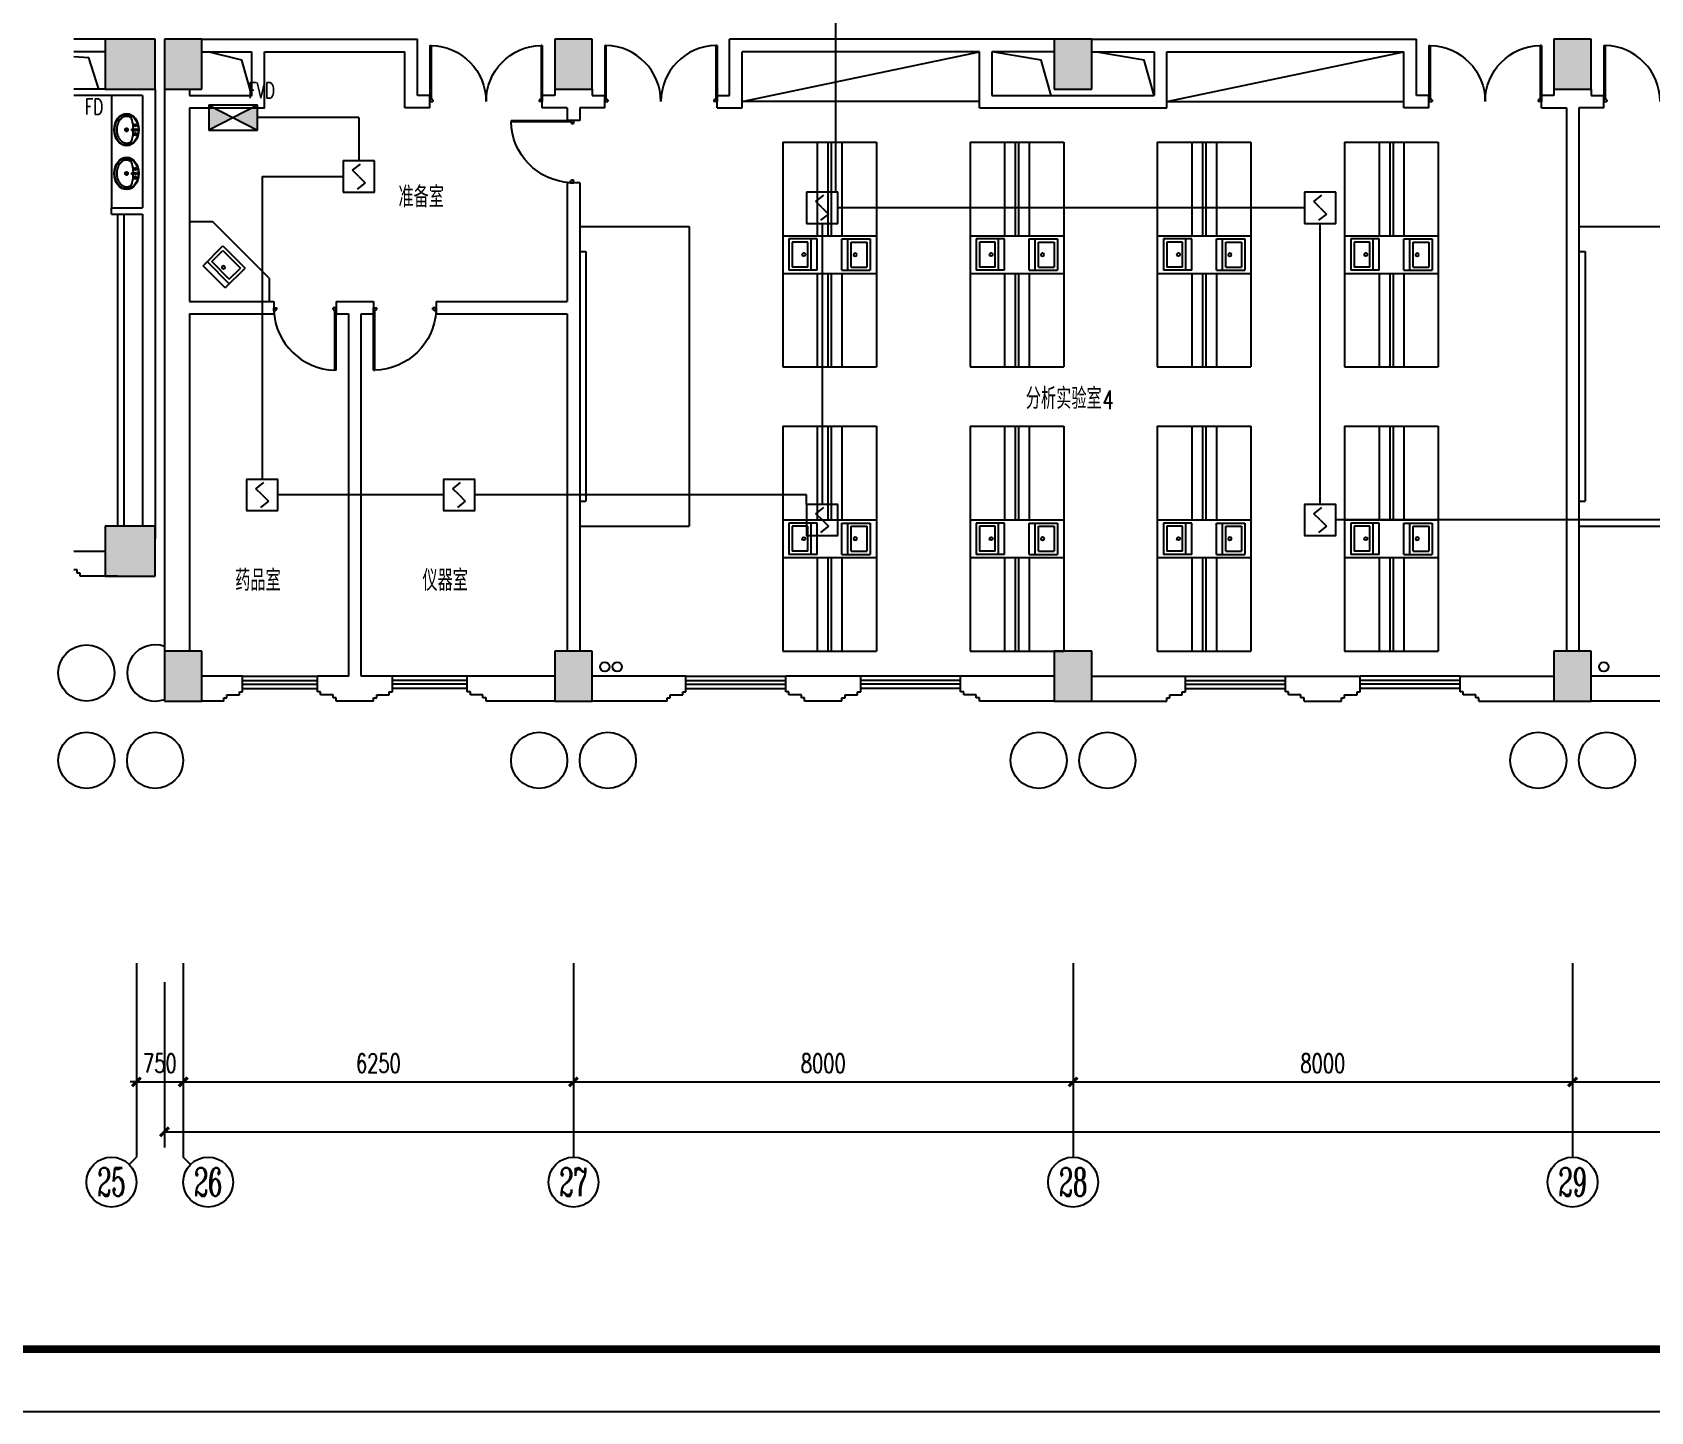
# Model space of a CAD drawing. Extents: x 190999 to 918899, y -200814 to 215286.
# Drawn here: x 444219 to 470135, y -12314 to 9777 of the extents above; entities that cross this region are included whole.
import ezdxf
from ezdxf.enums import TextEntityAlignment as Align

# ---------------------------------------------------------------- set-up
doc = ezdxf.new("R2010")
doc.units = 0
doc.header["$LTSCALE"] = 1000
doc.header["$MEASUREMENT"] = 0
doc.layers.get('Defpoints').update_dxf_attribs({"color": 1})
for name, color, linetype in [('00-EQUIP', 3, 'Continuous'), ('00-WIRE-4', 6, 'Continuous'), ('A-卫生间', 250, 'Continuous'), ('A-墙线', 2, 'Continuous'), ('A-外包装修', 250, 'Continuous'), ('A-外窗', 145, 'Continuous'), ('A-家具', 250, 'Continuous'), ('A-门', 167, 'Continuous'), ('AXIS', 3, 'Continuous'), ('AXIS_TEXT', 7, 'Continuous'), ('COLUMN', 2, 'Continuous'), ('PUB_HATCH', 250, 'Continuous'), ('图框', 189, 'Continuous'), ('房间名称', 7, 'Continuous'), ('暖通-风-说明', 3, 'Continuous'), ('洞口线', 165, 'Continuous'), ('雨水管', 151, 'Continuous')]:
    doc.layers.add(name, color=color, linetype=linetype)
doc.styles.add('_TCH_AXIS', font='COMPLEX', dxfattribs={"bigfont": 'GBCBIG'})
doc.styles.add('_TCH_DIM', font='SIMPLEX', dxfattribs={"bigfont": 'GBCBIG'})
doc.styles.add('COMPLEX', font='COMPLEX')
doc.styles.add('DIM_FONT', font='SIMPLEX', dxfattribs={"width": 0.7, "bigfont": 'GBCBIG'})
doc.styles.add('HZ-ZGBZ', font='romanc.shx', dxfattribs={"width": 0.65})
doc.styles.get("Standard").update_dxf_attribs({"font": 'simhei.ttf'})
doc.styles.add('zz-1', font='arial.ttf', dxfattribs={"width": 0.8})
doc.dimstyles.new('DIMN', dxfattribs={"dimtxt": 300, "dimasz": 100, "dimexe": 250, "dimexo": 300, "dimgap": 150, "dimtad": 1, "dimdec": 0, "dimzin": 0, "dimdsep": 46, "dimtxsty": 'DIM_FONT', "dimblk": 'ARCHTICK', "dimcen": 0.09, "dimclrt": 7, "dimazin": 2, "dimtfac": 1, "dimtdec": 0, "dimtix": 1, "dimtmove": 2, "dimatfit": 3, "dimfxl": 0, "dimtolj": 1, "dimtzin": 0, "dimarcsym": 0})

# ---------------------------------------------------------------- blocks, each defined once
blk = doc.blocks.new('TJAD_TK_A0')
at = {"layer": '图框'}
blk.add_line((973, -441.7), (2162, -441.7), dxfattribs=at)
at = {"layer": '图框', "const_width": 1.2}
blk.add_lwpolyline([(2152, -431.7), (2152, 389.3), (998, 389.3), (998, -431.7)], close=True, dxfattribs=at)
blk = doc.blocks.new('m1800')
at = {"layer": 'A-墙线'}
for p, q in [((-900, -100), (-900, 100)), ((900, -100), (900, 100))]:
    blk.add_line(p, q, dxfattribs=at)
at = {"layer": 'A-门'}
for p, q in [((-900, 900), (-900, 0)), ((-900, 900), (-880, 900)), ((-880, 900), (-880, 50)), ((880, 900), (880, 50)), ((900, 900), (880, 900)), ((900, 900), (900, 0)), ((-900, 50), (-870, 50)), ((-900, 0), (-850, 0)), ((-870, 50), (-870, 30)), ((-870, 30), (-850, 30)), ((-850, 30), (-850, 0)), ((850, 30), (850, 0)), ((870, 30), (850, 30)), ((900, 0), (850, 0)), ((870, 50), (870, 30)), ((900, 50), (870, 50))]:
    blk.add_line(p, q, dxfattribs=at)
for centre, start, end in [((-900, 0), 0, 88.7267), ((900, 0), 91.2733, 180)]:
    blk.add_arc(centre, 900, start, end, dxfattribs=at)
blk = doc.blocks.new('m1000')
at = {"layer": 'A-墙线'}
for p, q in [((0, 0), (0, 200)), ((1000, 0), (1000, 200))]:
    blk.add_line(p, q, dxfattribs=at)
at = {"layer": 'A-门'}
for p, q in [((0, 1100), (0, 100)), ((0, 1100), (20, 1100)), ((20, 1100), (20, 150)), ((0, 150), (30, 150)), ((0, 100), (50, 100)), ((30, 150), (30, 130)), ((30, 130), (50, 130)), ((50, 130), (50, 100)), ((950, 130), (950, 100)), ((970, 130), (950, 130)), ((1000, 100), (950, 100)), ((970, 150), (970, 130)), ((1000, 150), (970, 150)), ((1000, 150), (1000, 100))]:
    blk.add_line(p, q, dxfattribs=at)
blk.add_arc((0, 100), 1000, 2.866, 88.854, dxfattribs=at)
blk = doc.blocks.new('手盆')
at = {"layer": 'A-卫生间'}
for p, q in [((113, 12), (46, 16)), ((160, 0), (235, 0)), ((198, -37), (198, 38)), ((113, -11), (46, -16))]:
    blk.add_line(p, q, dxfattribs=at)
for centre, major_axis, ratio, start_param, end_param in [((198, 0), (0, 259), 0.763797, 3.141593, 9.424778), ((194, 0), (0, 259), 0.413212, 0.351725, 1.519021), ((106, 0), (0, 13.9), 0.9, 3.760941, 5.663837), ((194, 0), (0, 259), 0.413212, 1.620217, 2.789865)]:
    blk.add_ellipse(centre, major_axis=major_axis, ratio=ratio, start_param=start_param, end_param=end_param, dxfattribs=at)
for centre, major_axis in [((46, 0), (0, 15.8)), ((56, 71), (0, 20.6)), ((56, 71), (0, 15.6)), ((198, 0), (0, 23.4)), ((56, -71), (0, 20.6)), ((56, -71), (0, 15.6))]:
    blk.add_ellipse(centre, major_axis=major_axis, ratio=0.9, dxfattribs=at)
for points, knots in [([(198, -249), (204, -249), (211, -249), (228, -246), (239, -243), (260, -236), (270, -231), (290, -218), (299, -211), (317, -194), (325, -185), (340, -164), (347, -153), (360, -129), (365, -116), (374, -90), (378, -76), (383, -48), (385, -34), (387, -5), (387, 9), (385, 38), (383, 52), (377, 80), (373, 94), (364, 120), (358, 133), (345, 156), (338, 167), (323, 187), (314, 197), (296, 213), (287, 220), (267, 232), (257, 237), (236, 244), (225, 247), (204, 249), (193, 249), (171, 247), (161, 245), (140, 237), (129, 232), (110, 221), (100, 213), (82, 197), (74, 188), (58, 168), (51, 157), (38, 133), (32, 121), (23, 95), (19, 81), (13, 53), (11, 39), (9, 10), (9, -4), (10, -33), (12, -47), (18, -75), (21, -89), (30, -115), (36, -128), (48, -152), (55, -163), (70, -184), (78, -193), (96, -210), (105, -218), (125, -230), (135, -235), (156, -243), (167, -246), (184, -249), (191, -249), (198, -249)], [0, 0, 0, 0, 0.105369, 0.105369, 0.278747, 0.278747, 0.452125, 0.452125, 0.625504, 0.625504, 0.798882, 0.798882, 0.97226, 0.97226, 1.145639, 1.145639, 1.319017, 1.319017, 1.492395, 1.492395, 1.665774, 1.665774, 1.839152, 1.839152, 2.01253, 2.01253, 2.185909, 2.185909, 2.359287, 2.359287, 2.532665, 2.532665, 2.706044, 2.706044, 2.879422, 2.879422, 3.0528, 3.0528, 3.226179, 3.226179, 3.399557, 3.399557, 3.572935, 3.572935, 3.746313, 3.746313, 3.919692, 3.919692, 4.09307, 4.09307, 4.266448, 4.266448, 4.439827, 4.439827, 4.613205, 4.613205, 4.786583, 4.786583, 4.959962, 4.959962, 5.13334, 5.13334, 5.306718, 5.306718, 5.480097, 5.480097, 5.653475, 5.653475, 5.826853, 5.826853, 6.000232, 6.000232, 6.17361, 6.17361, 6.283185, 6.283185, 6.283185, 6.283185]), ([(119, -185), (121, -187), (123, -188), (130, -193), (135, -196), (146, -202), (152, -205), (163, -209), (169, -210), (180, -213), (186, -214), (194, -214), (196, -214), (198, -214), (204, -214), (209, -214), (222, -212), (229, -210), (241, -206), (245, -204), (254, -200), (259, -197), (269, -191), (275, -187), (286, -178), (291, -173), (300, -162), (304, -158), (314, -145), (319, -137), (327, -123), (329, -118), (334, -107), (336, -101), (341, -89), (343, -83), (346, -71), (348, -64), (351, -49), (352, -40), (354, -22), (355, -13), (355, 5), (355, 14), (354, 32), (352, 41), (349, 58), (348, 66), (343, 81), (341, 89), (335, 104), (332, 111), (326, 125), (322, 132), (314, 144), (310, 150), (301, 162), (296, 167), (287, 177), (281, 181), (272, 189), (267, 192), (256, 199), (250, 202), (238, 207), (233, 209), (223, 211), (217, 212), (205, 214), (198, 214), (186, 213), (181, 213), (171, 211), (166, 210), (151, 205), (141, 200), (128, 191), (123, 188), (119, 185)], [5.740897, 5.740897, 5.740897, 5.740897, 5.780874, 5.780874, 5.896829, 5.896829, 6.012784, 6.012784, 6.128739, 6.128739, 6.240697, 6.240697, 6.283185, 6.283185, 6.283185, 6.399826, 6.399826, 6.5409, 6.5409, 6.634, 6.634, 6.7271, 6.7271, 6.852188, 6.852188, 6.977276, 6.977276, 7.077377, 7.077377, 7.229977, 7.229977, 7.317389, 7.317389, 7.404801, 7.404801, 7.497094, 7.497094, 7.589386, 7.589386, 7.712334, 7.712334, 7.835281, 7.835281, 7.958228, 7.958228, 8.081175, 8.081175, 8.194983, 8.194983, 8.30879, 8.30879, 8.422598, 8.422598, 8.537599, 8.537599, 8.6526, 8.6526, 8.767602, 8.767602, 8.884432, 8.884432, 8.982435, 8.982435, 9.119467, 9.119467, 9.224191, 9.224191, 9.328914, 9.328914, 9.470087, 9.470087, 9.571187, 9.571187, 9.672288, 9.672288, 9.874489, 9.874489, 9.967059, 9.967059, 9.967059, 9.967059])]:
    blk.add_open_spline(points, degree=3, knots=knots, dxfattribs=at)
blk.add_point((46, 0), dxfattribs=at)
blk = doc.blocks.new('_ArchTick')
at = {"const_width": 0.5}
blk.add_lwpolyline([(-0.7, -0.7), (0.7, 0.7)], dxfattribs=at)
blk = doc.blocks.new('*D1188')
at = {"layer": 'AXIS', "color": 0, "lineweight": -2}
for p, q in [((468885, -5433), (468885, -7283)), ((476885, -5433), (476885, -7283)), ((468885, -7033), (476885, -7033))]:
    blk.add_line(p, q, dxfattribs=at)
at = {"layer": 'Defpoints', "color": 0}
for p in [(468885, -5133), (476885, -5133), (476885, -7033)]:
    blk.add_point(p, dxfattribs=at)
at = {"layer": 'AXIS', "color": 0, "lineweight": -2, "xscale": 100, "yscale": 100, "zscale": 100, "rotation": 180}
blk.add_blockref('_ArchTick', (468885, -7033), dxfattribs=at)
at = {"layer": 'AXIS', "color": 0, "lineweight": -2, "xscale": 100, "yscale": 100, "zscale": 100}
blk.add_blockref('_ArchTick', (476885, -7033), dxfattribs=at)
at = {"layer": 'AXIS', "color": 7, "insert": (472885, -6733), "char_height": 300, "attachment_point": 5, "style": 'DIM_FONT'}
blk.add_mtext('\\A1;8000', dxfattribs=at)
blk = doc.blocks.new('*D1189')
at = {"layer": 'AXIS', "color": 0, "lineweight": -2}
for p, q in [((460885, -5433), (460885, -7283)), ((468885, -5433), (468885, -7283)), ((460885, -7033), (468885, -7033))]:
    blk.add_line(p, q, dxfattribs=at)
at = {"layer": 'Defpoints', "color": 0}
for p in [(460885, -5133), (468885, -5133), (468885, -7033)]:
    blk.add_point(p, dxfattribs=at)
at = {"layer": 'AXIS', "color": 0, "lineweight": -2, "xscale": 100, "yscale": 100, "zscale": 100, "rotation": 180}
blk.add_blockref('_ArchTick', (460885, -7033), dxfattribs=at)
at = {"layer": 'AXIS', "color": 0, "lineweight": -2, "xscale": 100, "yscale": 100, "zscale": 100}
blk.add_blockref('_ArchTick', (468885, -7033), dxfattribs=at)
at = {"layer": 'AXIS', "color": 7, "insert": (464885, -6733), "char_height": 300, "attachment_point": 5, "style": 'DIM_FONT'}
blk.add_mtext('\\A1;8000', dxfattribs=at)
blk = doc.blocks.new('*D1190')
at = {"layer": 'AXIS', "color": 0, "lineweight": -2}
for p, q in [((452885, -5433), (452885, -7283)), ((460885, -5433), (460885, -7283)), ((452885, -7033), (460885, -7033))]:
    blk.add_line(p, q, dxfattribs=at)
at = {"layer": 'Defpoints', "color": 0}
for p in [(452885, -5133), (460885, -5133), (460885, -7033)]:
    blk.add_point(p, dxfattribs=at)
at = {"layer": 'AXIS', "color": 0, "lineweight": -2, "xscale": 100, "yscale": 100, "zscale": 100, "rotation": 180}
blk.add_blockref('_ArchTick', (452885, -7033), dxfattribs=at)
at = {"layer": 'AXIS', "color": 0, "lineweight": -2, "xscale": 100, "yscale": 100, "zscale": 100}
blk.add_blockref('_ArchTick', (460885, -7033), dxfattribs=at)
at = {"layer": 'AXIS', "color": 7, "insert": (456885, -6733), "char_height": 300, "attachment_point": 5, "style": 'DIM_FONT'}
blk.add_mtext('\\A1;8000', dxfattribs=at)
blk = doc.blocks.new('*D1191')
at = {"layer": 'AXIS', "color": 0, "lineweight": -2}
for p, q in [((446635, -5433), (446635, -7283)), ((452885, -5433), (452885, -7283)), ((446635, -7033), (452885, -7033))]:
    blk.add_line(p, q, dxfattribs=at)
at = {"layer": 'Defpoints', "color": 0}
for p in [(446635, -5133), (452885, -5133), (452885, -7033)]:
    blk.add_point(p, dxfattribs=at)
at = {"layer": 'AXIS', "color": 0, "lineweight": -2, "xscale": 100, "yscale": 100, "zscale": 100, "rotation": 180}
blk.add_blockref('_ArchTick', (446635, -7033), dxfattribs=at)
at = {"layer": 'AXIS', "color": 0, "lineweight": -2, "xscale": 100, "yscale": 100, "zscale": 100}
blk.add_blockref('_ArchTick', (452885, -7033), dxfattribs=at)
at = {"layer": 'AXIS', "color": 7, "insert": (449760, -6733), "char_height": 300, "attachment_point": 5, "style": 'DIM_FONT'}
blk.add_mtext('\\A1;6250', dxfattribs=at)
blk = doc.blocks.new('*D1192')
at = {"layer": 'AXIS', "color": 0, "lineweight": -2}
for p, q in [((445885, -5433), (445885, -7283)), ((446635, -5433), (446635, -7283)), ((445885, -7033), (445785, -7033)), ((445885, -7033), (446635, -7033)), ((446635, -7033), (446735, -7033))]:
    blk.add_line(p, q, dxfattribs=at)
at = {"layer": 'Defpoints', "color": 0}
for p in [(445885, -5133), (446635, -5133), (446635, -7033)]:
    blk.add_point(p, dxfattribs=at)
at = {"layer": 'AXIS', "color": 0, "lineweight": -2, "xscale": 100, "yscale": 100, "zscale": 100}
blk.add_blockref('_ArchTick', (445885, -7033), dxfattribs=at)
at = {"layer": 'AXIS', "color": 0, "lineweight": -2, "xscale": 100, "yscale": 100, "zscale": 100, "rotation": 180}
blk.add_blockref('_ArchTick', (446635, -7033), dxfattribs=at)
at = {"layer": 'AXIS', "color": 7, "insert": (446260, -6733), "char_height": 300, "attachment_point": 5, "style": 'DIM_FONT'}
blk.add_mtext('\\A1;750', dxfattribs=at)
blk = doc.blocks.new('*D1193')
at = {"layer": 'AXIS', "color": 0, "lineweight": -2}
for p, q in [((446335, -5433), (446335, -8083)), ((523584, -5433), (523584, -8083)), ((446335, -7833), (523584, -7833))]:
    blk.add_line(p, q, dxfattribs=at)
at = {"layer": 'Defpoints', "color": 0}
for p in [(446335, -5133), (523584, -5133), (523584, -7833)]:
    blk.add_point(p, dxfattribs=at)
at = {"layer": 'AXIS', "color": 0, "lineweight": -2, "xscale": 100, "yscale": 100, "zscale": 100, "rotation": 180}
blk.add_blockref('_ArchTick', (446335, -7833), dxfattribs=at)
at = {"layer": 'AXIS', "color": 0, "lineweight": -2, "xscale": 100, "yscale": 100, "zscale": 100}
blk.add_blockref('_ArchTick', (523584, -7833), dxfattribs=at)
at = {"layer": 'AXIS', "color": 7, "insert": (484959, -7533), "char_height": 300, "attachment_point": 5, "style": 'DIM_FONT'}
blk.add_mtext('\\A1;77250', dxfattribs=at)
blk = doc.blocks.new('_AXISO')
blk.add_circle((0, 0), 0.5)
at = {"layer": 'AXIS_TEXT', "style": 'COMPLEX', "width": 1.041667}
blk.add_attdef('A', text='', height=0.56, dxfattribs=at).set_placement((-0.25, -0.28), (0.25, -0.28), align=Align.FIT)
blk = doc.blocks.new('$plan$00001609')
at = {"linetype": 'Continuous'}
for p, q in [((0, -251), (0, 251)), ((0, 251), (450, 251)), ((93, -251), (93, 251)), ((146, -199), (146, 199)), ((146, 199), (397, 199)), ((397, 199), (397, -199)), ((450, 251), (450, -251)), ((0, -251), (450, -251)), ((146, -199), (397, -199))]:
    blk.add_line(p, q, dxfattribs=at)
blk.add_line((238, 2), (238, 0))
blk.add_arc((212, 0), 26, 4.716, 0, dxfattribs=at)
at = {"style": 'zz-1'}
for tag in ['YSIZE', 'XSIZE']:
    blk.add_attdef(tag, (0, 0), '', height=0.5, dxfattribs=at)
blk = doc.blocks.new('_LINKPT1')
at = {"color": 0}
blk.add_line((0, 0), (0, 0), dxfattribs=at)
blk = doc.blocks.new('3S1KCGW2')
for p, q in [((0.5, 0.5), (-0.5, 0.5)), ((-0.5, 0.5), (-0.5, -0.5)), ((-0.2, 0.2), (0.05, 0.4)), ((0, 0), (-0.2, 0.2)), ((0, 0), (0.2, -0.2)), ((0.5, -0.5), (0.5, 0.5)), ((-0.5, -0.5), (0.5, -0.5)), ((0.2, -0.2), (-0.05, -0.4))]:
    blk.add_line(p, q)
at = {"const_width": 0.04, "flags": 128}
blk.add_lwpolyline([(-0.5, -0.5), (-0.5, 0.5), (0.5, 0.5), (0.5, -0.5)], close=True, dxfattribs=at)
at = {"xscale": 0.002, "yscale": 0.002, "zscale": 0.002}
for p in [(-0.5, 0), (0, 0.5), (0.5, 0), (0, -0.5)]:
    blk.add_blockref('_LINKPT1', p, dxfattribs=at)
at = {"flags": 9}
blk.add_attdef('A', (0, 0), '', height=0.00002, dxfattribs=at)
blk = doc.blocks.new('6H2KALM6')
for p, q in [((-0.78, 0.4), (0.78, -0.4)), ((0.78, 0.4), (-0.78, -0.4)), ((0.78, 0.4), (-0.78, 0.4)), ((-0.78, 0.4), (-0.78, -0.4)), ((0.78, -0.4), (0.78, 0.4)), ((-0.78, -0.4), (0.78, -0.4))]:
    blk.add_line(p, q)
at = {"const_width": 0.04}
blk.add_lwpolyline([(-0.78, 0.4), (-0.78, -0.4), (0.78, -0.4), (0.78, 0.4)], close=True, dxfattribs=at)
for points in [[(-0.78, 0.4), (0, 0), (-0.78, -0.4)], [(0.78, 0.4), (0, 0), (0.78, -0.4)]]:
    blk.add_solid(points)
at = {"xscale": 0.002, "yscale": 0.002, "zscale": 0.002}
for p in [(-0.78, 0), (0, 0.4), (0.78, 0), (0, -0.4)]:
    blk.add_blockref('_LINKPT1', p, dxfattribs=at)
at = {"flags": 9}
blk.add_attdef('A', (0, 0), '', height=0.00002, dxfattribs=at)

msp = doc.modelspace()

# ---------------------------------------------------------------- hatches: boundary and pattern name
at = {"layer": 'PUB_HATCH'}
for points in [[(445384.6, 9667.4), (445384.6, 8867.4), (446184.6, 8867.4), (446184.6, 9667.4)], [(446334.6, 9667.4), (446334.6, 8867.4), (446934.6, 8867.4), (446934.6, 9667.4)], [(452584.6, 9667.4), (452584.6, 8867.4), (453184.6, 8867.4), (453184.6, 9667.4)], [(460584.6, 9667.4), (460584.6, 8867.4), (461184.6, 8867.4), (461184.6, 9667.4)], [(468584.6, 9667.4), (468584.6, 8867.4), (469184.6, 8867.4), (469184.6, 9667.4)], [(445384.6, 1867.4), (445384.6, 1067.4), (446184.6, 1067.4), (446184.6, 1867.4)], [(446334.6, -132.6), (446334.6, -932.6), (446934.6, -932.6), (446934.6, -132.6)], [(452584.6, -132.6), (452584.6, -932.6), (453184.6, -932.6), (453184.6, -132.6)], [(460584.6, -132.6), (460584.6, -932.6), (461184.6, -932.6), (461184.6, -132.6)], [(468584.6, -132.6), (468584.6, -932.6), (469184.6, -932.6), (469184.6, -132.6)]]:
    msp.add_hatch(color=256, dxfattribs=at).paths.add_polyline_path(points)

# ---------------------------------------------------------------- linework, layer by layer
at = {"layer": '00-WIRE-4'}
for p, q in [((457084.6, 7217.4), (457084.6, 11117.4)), ((449447.1, 8411.5), (447824.6, 8411.5)), ((449447.1, 8411.5), (449447.1, 7717.4)), ((447899, 7467.4), (449197.1, 7467.4)), ((447899, 7467.4), (447899, 2617.4)), ((464592.7, 6967.4), (457117.9, 6967.4)), ((456867.9, 6717.4), (456867.9, 2217.4)), ((464842.7, 2217.4), (464842.7, 6717.4)), ((450802.3, 2367.4), (448149, 2367.4)), ((456617.9, 2367.4), (451302.3, 2367.4)), ((456617.9, 2217.4), (456617.9, 2367.4)), ((472629.7, 1967.4), (465092.7, 1967.4))]:
    msp.add_line(p, q, dxfattribs=at)
at = {"layer": 'A-卫生间'}
for p, q in [((445484.6, 8767.4), (445484.6, 6967.4)), ((445584.6, 6867.4), (445584.6, 1867.4)), ((445684.6, 6867.4), (445684.6, 1867.4))]:
    msp.add_line(p, q, dxfattribs=at)
at = {"layer": 'A-墙线'}
for p, q in [((445384.6, 9667.4), (444884.6, 9667.4)), ((446934.6, 9667.4), (450384.6, 9667.4)), ((450384.6, 8767.4), (450384.6, 9667.4)), ((460584.6, 9667.4), (455384.6, 9667.4)), ((455384.6, 8767.4), (455384.6, 9667.4)), ((461184.6, 9667.4), (466384.6, 9667.4)), ((466384.6, 8767.4), (466384.6, 9667.4)), ((445384.6, 9467.4), (444884.6, 9467.4)), ((446934.6, 9467.4), (447734.6, 9467.4)), ((447934.6, 9467.4), (450184.6, 9467.4)), ((450184.6, 8567.4), (450184.6, 9467.4)), ((459384.6, 9467.4), (455584.6, 9467.4)), ((455584.6, 8567.4), (455584.6, 9467.4)), ((459384.6, 8567.4), (459384.6, 9467.4)), ((460584.6, 9467.4), (459584.6, 9467.4)), ((459584.6, 9467.4), (459584.6, 8767.4)), ((461184.6, 9467.4), (462184.6, 9467.4)), ((462184.6, 9467.4), (462184.6, 8767.4)), ((462384.6, 9467.4), (466184.6, 9467.4)), ((462384.6, 8567.4), (462384.6, 9467.4)), ((466184.6, 8567.4), (466184.6, 9467.4)), ((445384.6, 8867.4), (444884.6, 8867.4)), ((446184.6, 8867.4), (446184.6, 1667.4)), ((446334.6, 8867.4), (446334.6, -132.6)), ((446734.6, 8867.4), (446734.6, 8767.4)), ((452584.6, 8867.4), (452584.6, 8767.4)), ((453184.6, 8867.4), (453184.6, 8767.4)), ((468584.6, 8867.4), (468584.6, 8767.4)), ((469184.6, 8867.4), (469184.6, 8767.4)), ((445984.6, 8767.4), (444884.6, 8767.4)), ((445984.6, 8767.4), (445984.6, 6967.4)), ((446734.6, 8567.4), (446734.6, 5467.4)), ((450584.6, 8567.4), (450184.6, 8567.4)), ((450584.6, 8767.4), (450384.6, 8767.4)), ((452584.6, 8767.4), (452384.6, 8767.4)), ((452784.6, 8567.4), (452384.6, 8567.4)), ((452784.6, 8567.4), (452784.6, 8367.4)), ((452984.6, 8567.4), (452984.6, 8367.4)), ((453384.6, 8567.4), (452984.6, 8567.4)), ((453184.6, 8767.4), (453384.6, 8767.4)), ((455184.6, 8767.4), (455384.6, 8767.4)), ((455184.6, 8567.4), (455584.6, 8567.4)), ((459384.6, 8567.4), (462384.6, 8567.4)), ((459584.6, 8767.4), (462184.6, 8767.4)), ((466584.6, 8567.4), (466184.6, 8567.4)), ((466584.6, 8767.4), (466384.6, 8767.4)), ((468584.6, 8767.4), (468384.6, 8767.4)), ((468384.6, 8567.4), (468784.6, 8567.4)), ((468784.6, 8567.4), (468784.6, -132.6)), ((468984.6, 8567.4), (468984.6, -132.6)), ((469384.6, 8567.4), (468984.6, 8567.4)), ((469184.6, 8767.4), (469384.6, 8767.4)), ((452784.6, 7367.4), (452784.6, 5467.4)), ((452984.6, 7367.4), (452984.6, -132.6)), ((445484.6, 6967.4), (445984.6, 6967.4)), ((445484.6, 6867.4), (445484.6, 6967.4)), ((445484.6, 6867.4), (445984.6, 6867.4)), ((445984.6, 6867.4), (445984.6, 1867.4)), ((446734.6, 5467.4), (448084.6, 5467.4)), ((449084.6, 5467.4), (449684.6, 5467.4)), ((450684.6, 5467.4), (452784.6, 5467.4)), ((446734.6, 5267.4), (446734.6, -132.6)), ((446734.6, 5267.4), (448084.6, 5267.4)), ((449084.6, 5267.4), (449284.6, 5267.4)), ((449284.6, -532.6), (449284.6, 5267.4)), ((449484.6, 5267.4), (449684.6, 5267.4)), ((449484.6, -532.6), (449484.6, 5267.4)), ((450684.6, 5267.4), (452784.6, 5267.4)), ((452784.6, 5267.4), (452784.6, -132.6)), ((444884.6, 1467.4), (445384.6, 1467.4)), ((444934.6, 1167.4), (444884.6, 1167.4)), ((444934.6, 1117.4), (444934.6, 1167.4)), ((444984.6, 1117.4), (444934.6, 1117.4)), ((444984.6, 1067.4), (444984.6, 1117.4)), ((445584.6, 1067.4), (444984.6, 1067.4)), ((447584.6, -532.6), (446934.6, -532.6)), ((447584.6, -782.6), (447584.6, -532.6)), ((449284.6, -532.6), (448784.6, -532.6)), ((448784.6, -782.6), (448784.6, -532.6)), ((449984.6, -532.6), (449484.6, -532.6)), ((449984.6, -782.6), (449984.6, -532.6)), ((452584.6, -532.6), (451184.6, -532.6)), ((451184.6, -782.6), (451184.6, -532.6)), ((454684.6, -532.6), (453184.6, -532.6)), ((454684.6, -782.6), (454684.6, -532.6)), ((457484.6, -532.6), (456284.6, -532.6)), ((456284.6, -782.6), (456284.6, -532.6)), ((457484.6, -782.6), (457484.6, -532.6)), ((460584.6, -532.6), (459084.6, -532.6)), ((459084.6, -782.6), (459084.6, -532.6)), ((461184.6, -532.6), (462684.6, -532.6)), ((462684.6, -782.6), (462684.6, -532.6)), ((464284.6, -532.6), (465484.6, -532.6)), ((464284.6, -782.6), (464284.6, -532.6)), ((465484.6, -782.6), (465484.6, -532.6)), ((467084.6, -532.6), (468584.6, -532.6)), ((467084.6, -782.6), (467084.6, -532.6)), ((470684.6, -532.6), (469184.6, -532.6)), ((447284.6, -932.6), (446934.6, -932.6)), ((447284.6, -932.6), (447284.6, -882.6)), ((447284.6, -882.6), (447334.6, -882.6)), ((447334.6, -882.6), (447334.6, -832.6)), ((447334.6, -832.6), (447534.6, -832.6)), ((447534.6, -782.6), (447584.6, -782.6)), ((447534.6, -832.6), (447534.6, -782.6)), ((448834.6, -782.6), (448784.6, -782.6)), ((448834.6, -832.6), (448834.6, -782.6)), ((449034.6, -832.6), (448834.6, -832.6)), ((449034.6, -882.6), (449034.6, -832.6)), ((449084.6, -882.6), (449034.6, -882.6)), ((449084.6, -932.6), (449084.6, -882.6)), ((449684.6, -932.6), (449084.6, -932.6)), ((449684.6, -932.6), (449684.6, -882.6)), ((449684.6, -882.6), (449734.6, -882.6)), ((449734.6, -882.6), (449734.6, -832.6)), ((449734.6, -832.6), (449934.6, -832.6)), ((449934.6, -782.6), (449984.6, -782.6)), ((449934.6, -832.6), (449934.6, -782.6)), ((451234.6, -782.6), (451184.6, -782.6)), ((451234.6, -832.6), (451234.6, -782.6)), ((451434.6, -832.6), (451234.6, -832.6)), ((451434.6, -882.6), (451434.6, -832.6)), ((451484.6, -882.6), (451434.6, -882.6)), ((451484.6, -932.6), (451484.6, -882.6)), ((452584.6, -932.6), (451484.6, -932.6)), ((454384.6, -932.6), (453184.6, -932.6)), ((454384.6, -932.6), (454384.6, -882.6)), ((454384.6, -882.6), (454434.6, -882.6)), ((454434.6, -882.6), (454434.6, -832.6)), ((454434.6, -832.6), (454634.6, -832.6)), ((454634.6, -782.6), (454684.6, -782.6)), ((454634.6, -832.6), (454634.6, -782.6)), ((456334.6, -782.6), (456284.6, -782.6)), ((456334.6, -832.6), (456334.6, -782.6)), ((456534.6, -832.6), (456334.6, -832.6)), ((456534.6, -882.6), (456534.6, -832.6)), ((456584.6, -882.6), (456534.6, -882.6)), ((456584.6, -932.6), (456584.6, -882.6)), ((457184.6, -932.6), (456584.6, -932.6)), ((457184.6, -932.6), (457184.6, -882.6)), ((457184.6, -882.6), (457234.6, -882.6)), ((457234.6, -882.6), (457234.6, -832.6)), ((457234.6, -832.6), (457434.6, -832.6)), ((457434.6, -782.6), (457484.6, -782.6)), ((457434.6, -832.6), (457434.6, -782.6)), ((459134.6, -782.6), (459084.6, -782.6)), ((459134.6, -832.6), (459134.6, -782.6)), ((459334.6, -832.6), (459134.6, -832.6)), ((459334.6, -882.6), (459334.6, -832.6)), ((459384.6, -882.6), (459334.6, -882.6)), ((459384.6, -932.6), (459384.6, -882.6)), ((460584.6, -932.6), (459384.6, -932.6)), ((461184.6, -932.6), (462384.6, -932.6)), ((462384.6, -932.6), (462384.6, -882.6)), ((462384.6, -882.6), (462434.6, -882.6)), ((462434.6, -882.6), (462434.6, -832.6)), ((462434.6, -832.6), (462634.6, -832.6)), ((462634.6, -782.6), (462684.6, -782.6)), ((462634.6, -832.6), (462634.6, -782.6)), ((464334.6, -782.6), (464284.6, -782.6)), ((464334.6, -832.6), (464334.6, -782.6)), ((464534.6, -832.6), (464334.6, -832.6)), ((464534.6, -882.6), (464534.6, -832.6)), ((464584.6, -882.6), (464534.6, -882.6)), ((464584.6, -932.6), (464584.6, -882.6)), ((464584.6, -932.6), (465184.6, -932.6)), ((465184.6, -932.6), (465184.6, -882.6)), ((465184.6, -882.6), (465234.6, -882.6)), ((465234.6, -882.6), (465234.6, -832.6)), ((465234.6, -832.6), (465434.6, -832.6)), ((465434.6, -782.6), (465484.6, -782.6)), ((465434.6, -832.6), (465434.6, -782.6)), ((467134.6, -782.6), (467084.6, -782.6)), ((467134.6, -832.6), (467134.6, -782.6)), ((467334.6, -832.6), (467134.6, -832.6)), ((467334.6, -882.6), (467334.6, -832.6)), ((467384.6, -882.6), (467334.6, -882.6)), ((467384.6, -932.6), (467384.6, -882.6)), ((467384.6, -932.6), (468584.6, -932.6)), ((470384.6, -932.6), (469184.6, -932.6))]:
    msp.add_line(p, q, dxfattribs=at)
for points in [[(446734.6, 8567.4), (447934.6, 8567.4), (447934.6, 9467.4)], [(446734.6, 8767.4), (447734.6, 8767.4), (447734.6, 9467.4)], [(447034.6, 8767.4), (447734.6, 8767.4), (447734.6, 9467.4)]]:
    msp.add_lwpolyline(points, dxfattribs=at)
at = {"layer": 'A-外包装修'}
for centre in [(445084.6, -482.6), (445084.6, -1882.6), (446184.6, -1882.6), (452334.6, -1882.6), (453434.6, -1882.6), (460334.6, -1882.6), (461434.6, -1882.6), (468334.6, -1882.6), (469434.6, -1882.6)]:
    msp.add_circle(centre, 450, dxfattribs=at)
msp.add_arc((446184.6, -482.6), 450, 70.52878, 289.47122, dxfattribs=at)
at = {"layer": 'A-外窗'}
for p, q in [((447584.6, -532.6), (448784.6, -532.6)), ((447584.6, -602.6), (448784.6, -602.6)), ((447584.6, -662.6), (448784.6, -662.6)), ((447584.6, -732.6), (448784.6, -732.6)), ((451184.6, -532.6), (449984.6, -532.6)), ((451184.6, -602.6), (449984.6, -602.6)), ((451184.6, -662.6), (449984.6, -662.6)), ((451184.6, -732.6), (449984.6, -732.6)), ((454684.6, -532.6), (456284.6, -532.6)), ((454684.6, -602.6), (456284.6, -602.6)), ((454684.6, -662.6), (456284.6, -662.6)), ((454684.6, -732.6), (456284.6, -732.6)), ((459084.6, -532.6), (457484.6, -532.6)), ((459084.6, -602.6), (457484.6, -602.6)), ((459084.6, -662.6), (457484.6, -662.6)), ((459084.6, -732.6), (457484.6, -732.6)), ((462684.6, -532.6), (464284.6, -532.6)), ((462684.6, -602.6), (464284.6, -602.6)), ((462684.6, -662.6), (464284.6, -662.6)), ((462684.6, -732.6), (464284.6, -732.6)), ((467084.6, -532.6), (465484.6, -532.6)), ((467084.6, -602.6), (465484.6, -602.6)), ((467084.6, -662.6), (465484.6, -662.6)), ((467084.6, -732.6), (465484.6, -732.6))]:
    msp.add_line(p, q, dxfattribs=at)
at = {"layer": 'A-家具'}
for p, q in [((455584.6, 8667.4), (459384.6, 9467.4)), ((462384.6, 8667.4), (466184.6, 9467.4)), ((459384.6, 8667.4), (455584.6, 8667.4)), ((462384.6, 8667.4), (466184.6, 8667.4)), ((456234.6, 8017.4), (456234.6, 4417.4)), ((456234.6, 8017.4), (457734.6, 8017.4)), ((456784.6, 8017.4), (456784.6, 6517.4)), ((456959.6, 8017.4), (456959.6, 6517.4)), ((457009.6, 8017.4), (457009.6, 6517.4)), ((457184.6, 8017.4), (457184.6, 6517.4)), ((457734.6, 8017.4), (457734.6, 4417.4)), ((459234.6, 8017.4), (459234.6, 4417.4)), ((459234.6, 8017.4), (460734.6, 8017.4)), ((459784.6, 8017.4), (459784.6, 6517.4)), ((459959.6, 8017.4), (459959.6, 6517.4)), ((460009.6, 8017.4), (460009.6, 6517.4)), ((460184.6, 8017.4), (460184.6, 6517.4)), ((460734.6, 8017.4), (460734.6, 4417.4)), ((462234.6, 8017.4), (462234.6, 4417.4)), ((462234.6, 8017.4), (463734.6, 8017.4)), ((462784.6, 8017.4), (462784.6, 6517.4)), ((462959.6, 8017.4), (462959.6, 6517.4)), ((463009.6, 8017.4), (463009.6, 6517.4)), ((463184.6, 8017.4), (463184.6, 6517.4)), ((463734.6, 8017.4), (463734.6, 4417.4)), ((465234.6, 8017.4), (465234.6, 4417.4)), ((465234.6, 8017.4), (466734.6, 8017.4)), ((465784.6, 8017.4), (465784.6, 6517.4)), ((465959.6, 8017.4), (465959.6, 6517.4)), ((466009.6, 8017.4), (466009.6, 6517.4)), ((466184.6, 8017.4), (466184.6, 6517.4)), ((466734.6, 8017.4), (466734.6, 4417.4)), ((447109.6, 6742.4), (446734.6, 6742.4)), ((448009.6, 5842.4), (447109.6, 6742.4)), ((452984.6, 6667.4), (454734.6, 6667.4)), ((454734.6, 6667.4), (454734.6, 1867.4)), ((456234.6, 6517.4), (457734.6, 6517.4)), ((459234.6, 6517.4), (460734.6, 6517.4)), ((462234.6, 6517.4), (463734.6, 6517.4)), ((465234.6, 6517.4), (466734.6, 6517.4)), ((468984.6, 6667.4), (470734.6, 6667.4)), ((452984.6, 6267.4), (453084.6, 6267.4)), ((453084.6, 6267.4), (453084.6, 2267.4)), ((468984.6, 6267.4), (469084.6, 6267.4)), ((469084.6, 6267.4), (469084.6, 2267.4)), ((448009.6, 5842.4), (448009.6, 5467.4)), ((456234.6, 5917.4), (457734.6, 5917.4)), ((456784.6, 5917.4), (456784.6, 4417.4)), ((456959.6, 5917.4), (456959.6, 4417.4)), ((457009.6, 5917.4), (457009.6, 4417.4)), ((457184.6, 5917.4), (457184.6, 4417.4)), ((459234.6, 5917.4), (460734.6, 5917.4)), ((459784.6, 5917.4), (459784.6, 4417.4)), ((459959.6, 5917.4), (459959.6, 4417.4)), ((460009.6, 5917.4), (460009.6, 4417.4)), ((460184.6, 5917.4), (460184.6, 4417.4)), ((462234.6, 5917.4), (463734.6, 5917.4)), ((462784.6, 5917.4), (462784.6, 4417.4)), ((462959.6, 5917.4), (462959.6, 4417.4)), ((463009.6, 5917.4), (463009.6, 4417.4)), ((463184.6, 5917.4), (463184.6, 4417.4)), ((465234.6, 5917.4), (466734.6, 5917.4)), ((465784.6, 5917.4), (465784.6, 4417.4)), ((465959.6, 5917.4), (465959.6, 4417.4)), ((466009.6, 5917.4), (466009.6, 4417.4)), ((466184.6, 5917.4), (466184.6, 4417.4)), ((456234.6, 4417.4), (457734.6, 4417.4)), ((459234.6, 4417.4), (460734.6, 4417.4)), ((462234.6, 4417.4), (463734.6, 4417.4)), ((465234.6, 4417.4), (466734.6, 4417.4)), ((456234.6, 3467.4), (456234.6, -132.6)), ((456234.6, 3467.4), (457734.6, 3467.4)), ((456784.6, 3467.4), (456784.6, 1967.4)), ((456959.6, 3467.4), (456959.6, 1967.4)), ((457009.6, 3467.4), (457009.6, 1967.4)), ((457184.6, 3467.4), (457184.6, 1967.4)), ((457734.6, 3467.4), (457734.6, -132.6)), ((459234.6, 3467.4), (459234.6, -132.6)), ((459234.6, 3467.4), (460734.6, 3467.4)), ((459784.6, 3467.4), (459784.6, 1967.4)), ((459959.6, 3467.4), (459959.6, 1967.4)), ((460009.6, 3467.4), (460009.6, 1967.4)), ((460184.6, 3467.4), (460184.6, 1967.4)), ((460734.6, 3467.4), (460734.6, -132.6)), ((462234.6, 3467.4), (462234.6, -132.6)), ((462234.6, 3467.4), (463734.6, 3467.4)), ((462784.6, 3467.4), (462784.6, 1967.4)), ((462959.6, 3467.4), (462959.6, 1967.4)), ((463009.6, 3467.4), (463009.6, 1967.4)), ((463184.6, 3467.4), (463184.6, 1967.4)), ((463734.6, 3467.4), (463734.6, -132.6)), ((465234.6, 3467.4), (465234.6, -132.6)), ((465234.6, 3467.4), (466734.6, 3467.4)), ((465784.6, 3467.4), (465784.6, 1967.4)), ((465959.6, 3467.4), (465959.6, 1967.4)), ((466009.6, 3467.4), (466009.6, 1967.4)), ((466184.6, 3467.4), (466184.6, 1967.4)), ((466734.6, 3467.4), (466734.6, -132.6)), ((452984.6, 2267.4), (453084.6, 2267.4)), ((468984.6, 2267.4), (469084.6, 2267.4)), ((452984.6, 1867.4), (454734.6, 1867.4)), ((456234.6, 1967.4), (457734.6, 1967.4)), ((459234.6, 1967.4), (460734.6, 1967.4)), ((462234.6, 1967.4), (463734.6, 1967.4)), ((465234.6, 1967.4), (466734.6, 1967.4)), ((468984.6, 1867.4), (470734.6, 1867.4)), ((456234.6, 1367.4), (457734.6, 1367.4)), ((456784.6, 1367.4), (456784.6, -132.6)), ((456959.6, 1367.4), (456959.6, -132.6)), ((457009.6, 1367.4), (457009.6, -132.6)), ((457184.6, 1367.4), (457184.6, -132.6)), ((459234.6, 1367.4), (460734.6, 1367.4)), ((459784.6, 1367.4), (459784.6, -132.6)), ((459959.6, 1367.4), (459959.6, -132.6)), ((460009.6, 1367.4), (460009.6, -132.6)), ((460184.6, 1367.4), (460184.6, -132.6)), ((462234.6, 1367.4), (463734.6, 1367.4)), ((462784.6, 1367.4), (462784.6, -132.6)), ((462959.6, 1367.4), (462959.6, -132.6)), ((463009.6, 1367.4), (463009.6, -132.6)), ((463184.6, 1367.4), (463184.6, -132.6)), ((465234.6, 1367.4), (466734.6, 1367.4)), ((465784.6, 1367.4), (465784.6, -132.6)), ((465959.6, 1367.4), (465959.6, -132.6)), ((466009.6, 1367.4), (466009.6, -132.6)), ((466184.6, 1367.4), (466184.6, -132.6)), ((456234.6, -132.6), (457734.6, -132.6)), ((459234.6, -132.6), (460734.6, -132.6)), ((462234.6, -132.6), (463734.6, -132.6)), ((465234.6, -132.6), (466734.6, -132.6))]:
    msp.add_line(p, q, dxfattribs=at)
at = {"layer": 'AXIS'}
for p, q in [((445884.6, -5132.6), (445884.6, -8236.3)), ((446634.6, -5132.6), (446634.6, -8236.3)), ((452884.6, -5132.6), (452884.6, -8236.3)), ((460884.6, -5132.6), (460884.6, -8236.3)), ((468884.6, -5132.6), (468884.6, -8236.3)), ((445767.4, -8353.5), (445884.6, -8236.3)), ((446751.7, -8353.5), (446634.6, -8236.3))]:
    msp.add_line(p, q, dxfattribs=at)
at = {"layer": 'COLUMN'}
for p, q in [((445384.6, 9667.4), (445384.6, 8867.4)), ((446184.6, 9667.4), (445384.6, 9667.4)), ((446184.6, 8867.4), (446184.6, 9667.4)), ((446334.6, 9667.4), (446334.6, 8867.4)), ((446934.6, 9667.4), (446334.6, 9667.4)), ((446934.6, 8867.4), (446934.6, 9667.4)), ((452584.6, 9667.4), (452584.6, 8867.4)), ((453184.6, 9667.4), (452584.6, 9667.4)), ((453184.6, 8867.4), (453184.6, 9667.4)), ((460584.6, 9667.4), (460584.6, 8867.4)), ((461184.6, 9667.4), (460584.6, 9667.4)), ((461184.6, 8867.4), (461184.6, 9667.4)), ((468584.6, 9667.4), (468584.6, 8867.4)), ((469184.6, 9667.4), (468584.6, 9667.4)), ((469184.6, 8867.4), (469184.6, 9667.4)), ((445384.6, 8867.4), (446184.6, 8867.4)), ((446334.6, 8867.4), (446934.6, 8867.4)), ((452584.6, 8867.4), (453184.6, 8867.4)), ((460584.6, 8867.4), (461184.6, 8867.4)), ((468584.6, 8867.4), (469184.6, 8867.4)), ((445384.6, 1867.4), (445384.6, 1067.4)), ((446184.6, 1867.4), (445384.6, 1867.4)), ((446184.6, 1067.4), (446184.6, 1867.4)), ((445384.6, 1067.4), (446184.6, 1067.4)), ((446334.6, -132.6), (446334.6, -932.6)), ((446934.6, -132.6), (446334.6, -132.6)), ((446934.6, -932.6), (446934.6, -132.6)), ((452584.6, -132.6), (452584.6, -932.6)), ((453184.6, -132.6), (452584.6, -132.6)), ((453184.6, -932.6), (453184.6, -132.6)), ((460584.6, -132.6), (460584.6, -932.6)), ((461184.6, -132.6), (460584.6, -132.6)), ((461184.6, -932.6), (461184.6, -132.6)), ((468584.6, -132.6), (468584.6, -932.6)), ((469184.6, -132.6), (468584.6, -132.6)), ((469184.6, -932.6), (469184.6, -132.6)), ((446334.6, -932.6), (446934.6, -932.6)), ((452584.6, -932.6), (453184.6, -932.6)), ((460584.6, -932.6), (461184.6, -932.6)), ((468584.6, -932.6), (469184.6, -932.6))]:
    msp.add_line(p, q, dxfattribs=at)
at = {"layer": '洞口线', "ltscale": 2}
for points in [[(445284.6, 8867.4), (445123.6, 9367.4), (444884.6, 9385.2)], [(447734.6, 8767.4), (447573.6, 9329.5), (447034.6, 9467.4)], [(460534.6, 8767.4), (460373.6, 9329.5), (459584.6, 9467.4)], [(462184.6, 8767.4), (462023.6, 9329.5), (461234.6, 9467.4)]]:
    msp.add_lwpolyline(points, dxfattribs=at)
at = {"layer": '雨水管'}
for centre in [(453384.6, -382.6), (453584.6, -382.6), (469384.6, -382.6)]:
    msp.add_circle(centre, 75, dxfattribs=at)

# ---------------------------------------------------------------- block references
at = {"rotation": 180}
for p in [(445924.6, 8217.4), (445924.6, 7517.4)]:
    msp.add_blockref('手盆', p, dxfattribs=at)
at = {"layer": '00-EQUIP', "xscale": 500, "yscale": 500, "zscale": 500}
msp.add_blockref('6H2KALM6', (447434.6, 8411.5), dxfattribs=at)
at = {"layer": '00-EQUIP', "xscale": 500, "yscale": 500, "zscale": 500, "rotation": 180}
for p in [(449447.1, 7467.4), (456867.9, 6967.4), (464842.7, 6967.4), (447899, 2367.4), (451052.3, 2367.4), (456867.9, 1967.4), (464842.7, 1967.4)]:
    msp.add_blockref('3S1KCGW2', p, dxfattribs=at)
at = {"layer": 'A-家具', "rotation": 45.00000000000003}
msp.add_blockref('$plan$00001609', (447129.2, 5862), dxfattribs=at)
at = {"layer": 'A-家具', "yscale": -1, "rotation": 180}
for p in [(456784.6, 6217.4), (459784.6, 6217.4), (462784.6, 6217.4), (465784.6, 6217.4), (456784.6, 1667.4), (459784.6, 1667.4), (462784.6, 1667.4), (465784.6, 1667.4)]:
    msp.add_blockref('$plan$00001609', p, dxfattribs=at)
at = {"layer": 'A-家具'}
for p in [(457184.6, 6217.4), (460184.6, 6217.4), (463184.6, 6217.4), (466184.6, 6217.4), (457184.6, 1667.4), (460184.6, 1667.4), (463184.6, 1667.4), (466184.6, 1667.4)]:
    msp.add_blockref('$plan$00001609', p, dxfattribs=at)
at = {"layer": 'A-门', "xscale": -1}
for p in [(451484.6, 8667.4), (467484.6, 8667.4)]:
    msp.add_blockref('m1800', p, dxfattribs=at)
at = {"layer": 'A-门'}
for p in [(454284.6, 8667.4), (470284.6, 8667.4)]:
    msp.add_blockref('m1800', p, dxfattribs=at)
at = {"layer": 'A-门', "xscale": -1}
for p, rotation in [((452984.6, 8367.4), 90), ((449684.6, 5467.4), 180)]:
    msp.add_blockref('m1000', p, dxfattribs=dict(at, rotation=rotation))
at = {"layer": 'A-门', "rotation": 180}
msp.add_blockref('m1000', (449084.6, 5467.4), dxfattribs=at)
at = {"layer": 'AXIS'}
ref = msp.add_blockref('_AXISO', (445484.6, -8636.3), dxfattribs=dict(at, xscale=800, yscale=800, zscale=800))
ref.add_attrib('A', '25', dxfattribs={"layer": 'AXIS_TEXT', "height": 452.55, "style": '_TCH_AXIS', "width": 0.617647}).set_placement((445258.3, -8862.6), (445710.9, -8862.6), align=Align.FIT)
ref = msp.add_blockref('_AXISO', (447034.6, -8636.3), dxfattribs=dict(at, xscale=800, yscale=800, zscale=800))
ref.add_attrib('A', '26', dxfattribs={"layer": 'AXIS_TEXT', "height": 452.55, "style": '_TCH_AXIS', "width": 0.617647}).set_placement((446808.3, -8862.6), (447260.9, -8862.6), align=Align.FIT)
ref = msp.add_blockref('_AXISO', (452884.6, -8636.3), dxfattribs=dict(at, xscale=800, yscale=800, zscale=800))
ref.add_attrib('A', '27', dxfattribs={"layer": 'AXIS_TEXT', "height": 452.55, "style": '_TCH_AXIS', "width": 0.617647}).set_placement((452658.3, -8862.6), (453110.9, -8862.6), align=Align.FIT)
ref = msp.add_blockref('_AXISO', (460884.6, -8636.3), dxfattribs=dict(at, xscale=800, yscale=800, zscale=800))
ref.add_attrib('A', '28', dxfattribs={"layer": 'AXIS_TEXT', "height": 452.55, "style": '_TCH_AXIS', "width": 0.617647}).set_placement((460658.3, -8862.6), (461110.9, -8862.6), align=Align.FIT)
ref = msp.add_blockref('_AXISO', (468884.6, -8636.3), dxfattribs=dict(at, xscale=800, yscale=800, zscale=800))
ref.add_attrib('A', '29', dxfattribs={"layer": 'AXIS_TEXT', "height": 452.55, "style": '_TCH_AXIS', "width": 0.617647}).set_placement((468658.3, -8862.6), (469110.9, -8862.6), align=Align.FIT)
at = {"layer": '图框', "xscale": 100, "yscale": 100, "zscale": 100}
msp.add_blockref('TJAD_TK_A0', (331498.6, 31856.8), dxfattribs=at)

# ---------------------------------------------------------------- texts
at = {"layer": '房间名称', "style": '_TCH_DIM'}
for s, p in [('准备室', (450081.3, 6972.5)), ('分析实验室', (460128.3, 3744.4)), ('药品室', (447467.4, 831.7)), ('仪器室', (450465.1, 831.7))]:
    msp.add_text(s, height=337.59, dxfattribs=at).set_placement(p)
at = {"layer": '房间名称', "style": '_TCH_DIM', "width": 0.705882}
msp.add_text('4', height=297.5, dxfattribs=at).set_placement((461357, 3744.4))
at = {"layer": '暖通-风-说明', "style": 'HZ-ZGBZ', "width": 0.7}
for s, p in [('FVD', (447676.1, 8722.3)), ('FD', (445061.7, 8460))]:
    msp.add_text(s, height=250, dxfattribs=at).set_placement(p)

# ---------------------------------------------------------------- dimensions: what is measured, and where the dimension line sits
at = {"layer": 'AXIS'}
for p1, p2, distance, picture, middle in [((445884.6, -5132.6), (446634.6, -5132.6), -1900, '*D1192', (446259.6, -6732.6)), ((446334.6, -5132.6), (523584.4, -5132.6), -2700, '*D1193', (484959.5, -7532.6)), ((446634.6, -5132.6), (452884.6, -5132.6), -1900, '*D1191', (449759.6, -6732.6)), ((452884.6, -5132.6), (460884.6, -5132.6), -1900, '*D1190', (456884.6, -6732.6)), ((460884.6, -5132.6), (468884.6, -5132.6), -1900, '*D1189', (464884.6, -6732.6)), ((468884.6, -5132.6), (476884.6, -5132.6), -1900, '*D1188', (472884.6, -6732.6))]:
    dim = msp.add_aligned_dim(p1=p1, p2=p2, distance=distance, dimstyle='DIMN', dxfattribs=at)
    dim.commit()
    dim.dimension.update_dxf_attribs({"geometry": picture, "text_midpoint": middle})

doc.saveas('drawing.dxf')
